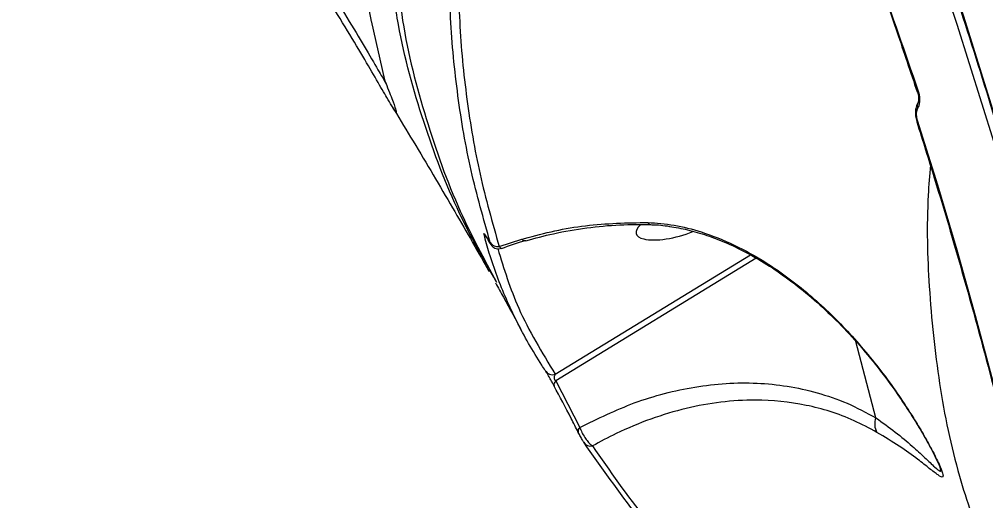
# Model space of a CAD drawing. Header units: millimetres. Extents: x -6523 to 7556, y -5559 to 6101.
# Drawn here: x -1828.2 to -1720.4, y 2585.1 to 2638.8 of the extents above; entities that cross this region are included whole.
import ezdxf

# ---------------------------------------------------------------- set-up
doc = ezdxf.new("R2010")
doc.units = ezdxf.units.MM
for name, color, linetype in [('DIKOM_ОБЪЕКТ', 7, 'Continuous'), ('DIKOM_РАЗМЕР_ЗОНА', 7, 'Continuous'), ('DIKOM_РАЗМЕР_ОБЪЕКТА', 7, 'Continuous')]:
    doc.layers.add(name, color=color, linetype=linetype)
doc.styles.add('style1', font='arial.ttf', dxfattribs={"width": 0.8})
doc.dimstyles.new('1-50', dxfattribs={"dimtxt": 300, "dimasz": 200, "dimexe": 100, "dimexo": 0, "dimgap": 100, "dimtad": 1, "dimtxsty": 'style1', "dimcen": 200, "dimclrd": 7, "dimclre": 7, "dimclrt": 7, "dimadec": 1, "dimazin": 2, "dimtfac": 1, "dimtmove": 0, "dimatfit": 2, "dimfxl": 0, "dimlwd": 25, "dimlwe": 18, "dimarcsym": 0})

# ---------------------------------------------------------------- blocks, each defined once
blk = doc.blocks.new('*D10')
at = {"layer": 'Defpoints', "color": 0, "transparency": 16777216}
for p in [(-1823.23, 4314.24), (3842.01, -3170.82), (6537.88, -3170.82)]:
    blk.add_point(p, dxfattribs=at)
at = {"layer": 'DIKOM_РАЗМЕР_ОБЪЕКТА', "color": 7, "lineweight": 18, "transparency": 16777216}
for p, q in [((-1823.23, 4314.24), (6637.88, 4314.24)), ((3842.01, -3170.82), (6637.88, -3170.82))]:
    blk.add_line(p, q, dxfattribs=at)
at = {"layer": 'DIKOM_РАЗМЕР_ОБЪЕКТА', "color": 7, "lineweight": 25, "transparency": 16777216}
blk.add_line((6537.88, 3914.24), (6537.88, -2770.82), dxfattribs=at)
at = {"layer": 'DIKOM_РАЗМЕР_ОБЪЕКТА', "color": 7, "transparency": 16777216}
for points in [[(6471.22, 3914.24), (6604.55, 3914.24), (6537.88, 4314.24)], [(6471.22, -2770.82), (6604.55, -2770.82), (6537.88, -3170.82)]]:
    blk.add_solid(points, dxfattribs=at)
at = {"layer": 'DIKOM_РАЗМЕР_ОБЪЕКТА', "color": 7, "transparency": 16777216, "insert": (6304.71, 207.11), "char_height": 300, "attachment_point": 5, "rotation": 90, "style": 'style1'}
blk.add_mtext('7500', dxfattribs=at)
blk = doc.blocks.new('*D13')
at = {"layer": 'Defpoints', "color": 0, "transparency": 16777216}
for p in [(-2358.18, 6101.03), (4341.71, -4605.15), (7455.88, -4605.15)]:
    blk.add_point(p, dxfattribs=at)
at = {"layer": 'DIKOM_РАЗМЕР_ЗОНА', "color": 7, "lineweight": 18, "transparency": 16777216}
for p, q in [((-2358.18, 6101.03), (7555.88, 6101.03)), ((4341.71, -4605.15), (7555.88, -4605.15))]:
    blk.add_line(p, q, dxfattribs=at)
at = {"layer": 'DIKOM_РАЗМЕР_ЗОНА', "color": 7, "lineweight": 25, "transparency": 16777216}
blk.add_line((7455.88, 5701.03), (7455.88, -4205.15), dxfattribs=at)
at = {"layer": 'DIKOM_РАЗМЕР_ЗОНА', "color": 7, "transparency": 16777216}
for points in [[(7389.22, 5701.03), (7522.55, 5701.03), (7455.88, 6101.03)], [(7389.22, -4205.15), (7522.55, -4205.15), (7455.88, -4605.15)]]:
    blk.add_solid(points, dxfattribs=at)
at = {"layer": 'DIKOM_РАЗМЕР_ЗОНА', "color": 7, "transparency": 16777216, "insert": (7222.71, 375.61), "char_height": 300, "attachment_point": 5, "rotation": 90, "style": 'style1'}
blk.add_mtext('10700', dxfattribs=at)

msp = doc.modelspace()

# ---------------------------------------------------------------- linework, layer by layer
at = {"layer": 'DIKOM_ОБЪЕКТ', "color": 7, "linetype": 'Continuous', "lineweight": 15}
for p, q in [((-1788.97, 2638.632), (-1787.467, 2632.036)), ((-1787.546, 2632.213), (-1787.546, 2632.213)), ((-1787.537, 2632.245), (-1787.514, 2632.188)), ((-1787.467, 2632.036), (-1787.463, 2632.024)), ((-1787.463, 2632.024), (-1787.425, 2631.919)), ((-1728.046, 2630.709), (-1728.042, 2630.696)), ((-1728.03, 2628.867), (-1728.038, 2628.854)), ((-1774.677, 2613.454), (-1772.159, 2614.269)), ((-1768.433, 2599.209), (-1746.677, 2612.524)), ((-1746.025, 2612.14), (-1768.38, 2598.459)), ((-1732.681, 2594.349), (-1734.912, 2602.875)), ((-1768.38, 2598.459), (-1765.691, 2593.282))]:
    msp.add_line(p, q, dxfattribs=at)
at = {"layer": 'DIKOM_ОБЪЕКТ', "color": 7, "linetype": 'Continuous', "lineweight": 15, "flags": 128}
for points in [[(-1765.977, 2738.075), (-1759.643, 2726.448), (-1753.573, 2714.595), (-1747.771, 2702.521), (-1742.24, 2690.237), (-1736.984, 2677.749), (-1732.006, 2665.065), (-1727.31, 2652.195), (-1722.898, 2639.146), (-1718.774, 2625.926), (-1714.94, 2612.546), (-1711.4, 2599.013), (-1708.154, 2585.336), (-1705.205, 2571.525), (-1702.556, 2557.588), (-1700.208, 2543.534), (-1698.162, 2529.373), (-1696.42, 2515.114), (-1694.983, 2500.766), (-1693.852, 2486.339), (-1693.027, 2471.842), (-1692.51, 2457.284)], [(-1693.322, 2456.912), (-1693.838, 2471.426), (-1694.66, 2485.879), (-1695.788, 2500.263), (-1697.221, 2514.568), (-1698.958, 2528.784), (-1700.997, 2542.903), (-1703.339, 2556.914), (-1705.98, 2570.809), (-1708.919, 2584.579), (-1712.155, 2598.215), (-1715.686, 2611.707), (-1719.508, 2625.047), (-1723.619, 2638.227), (-1728.017, 2651.237), (-1732.699, 2664.068), (-1737.662, 2676.714), (-1742.903, 2689.165), (-1748.417, 2701.412), (-1754.202, 2713.449), (-1760.254, 2725.267), (-1766.568, 2736.859)], [(-1787.467, 2632.036), (-1787.539, 2632.191), (-1787.546, 2632.213)], [(-1787.463, 2632.024), (-1787.536, 2632.182), (-1787.546, 2632.213)], [(-1728.076, 2627.559), (-1725.831, 2620.341), (-1723.675, 2613.074), (-1721.608, 2605.757), (-1719.63, 2598.395), (-1717.743, 2590.986), (-1715.946, 2583.534), (-1714.24, 2576.04), (-1712.625, 2568.505)]]:
    msp.add_lwpolyline(points, dxfattribs=at)
at = {"layer": 'DIKOM_ОБЪЕКТ', "color": 7, "linetype": 'Continuous', "lineweight": 15}
for centre, radius, start, end in [((-1727.817, 2630.755), 0.233, 140.05369, 191.44832), ((-1727.327, 2629.119), 0.759, 146.94631, 200.38767), ((-1727.319, 2629.132), 0.758, 146.833, 200.39944), ((-1727.92, 2627.417), 0.211, 137.63231, 192.41878), ((-1757.632, 2616.455), 0.571, 213.49992, 266.15412), ((-1775.551, 2615.203), 0.919, 207.09042, 234.36185), ((-1774.855, 2614.382), 0.945, 209.78956, 280.84343), ((-1771.793, 2614.61), 0.5, 223.00106, 280.70235), ((-1768.73, 2600.1), 0.938, 209.75529, 288.45815), ((-1768.078, 2598.064), 0.498, 127.42681, 199.56778), ((-1731.024, 2593.654), 1.797, 157.25307, 210.95594), ((-1765.405, 2592.891), 0.485, 126.08882, 199.01648), ((-1764.49, 2592.073), 0.879, 208.89988, 283.37852)]:
    msp.add_arc(centre, radius, start, end, dxfattribs=at)
for start_param, end_param in [(5.7128263, 6.8253968), (0.5422115, 1.9116065)]:
    msp.add_ellipse((-1754.957, 2616.112), major_axis=(-4.457, -1.226), ratio=0.3336051, start_param=start_param, end_param=end_param, dxfattribs=at)
for points, knots in [([(-1765.999, 2737.769), (-1764.973, 2735.927), (-1761.998, 2730.583), (-1757.239, 2721.589), (-1751.795, 2710.731), (-1746.577, 2699.69), (-1741.584, 2688.476), (-1736.819, 2677.093), (-1732.285, 2665.548), (-1727.984, 2653.848), (-1723.919, 2641.999), (-1720.093, 2630.007), (-1716.506, 2617.878), (-1713.161, 2605.62), (-1710.06, 2593.239), (-1707.204, 2580.742), (-1704.595, 2568.135), (-1702.235, 2555.425), (-1700.125, 2542.62), (-1698.266, 2529.726), (-1696.658, 2516.75), (-1695.304, 2503.7), (-1694.202, 2490.582), (-1693.357, 2477.403), (-1692.85, 2466.269), (-1692.661, 2459.524), (-1692.596, 2457.202)], [0, 0, 0, 0, 0.0228166, 0.0662017, 0.1095869, 0.1529712, 0.1963555, 0.2397394, 0.2831229, 0.3265066, 0.3698892, 0.4132717, 0.4566543, 0.5000367, 0.543419, 0.5868007, 0.6301821, 0.6735639, 0.7169461, 0.7603273, 0.8037086, 0.8470897, 0.8904714, 0.9338526, 0.9772336, 1, 1, 1, 1]), ([(-1740.106, 2664.286), (-1738.721, 2660.612), (-1735.35, 2651.671), (-1731.355, 2640.47), (-1728.831, 2632.935), (-1728.08, 2630.695)], [0, 0, 0, 0, 0.3289157, 0.8004227, 1, 1, 1, 1]), ([(-1740.025, 2664.498), (-1739.808, 2663.92), (-1738.72, 2661.032), (-1734.562, 2649.853), (-1730.877, 2639.219), (-1727.996, 2630.905)], [0, 0, 0, 0, 0.0517098, 0.2585515, 1, 1, 1, 1]), ([(-1786.656, 2629.151), (-1786.821, 2629.425), (-1787.2, 2630.054), (-1788.28, 2631.928), (-1789.82, 2634.565), (-1791.793, 2637.866), (-1794.161, 2641.722), (-1796.911, 2646.067), (-1799.988, 2650.798), (-1802.285, 2654.206), (-1803.435, 2655.912)], [0, 0, 0, 0, 0.0988272, 0.227476, 0.3562273, 0.4852118, 0.614068, 0.7423392, 0.8710603, 1, 1, 1, 1]), ([(-1803.022, 2656.634), (-1801.892, 2654.957), (-1799.638, 2651.613), (-1796.616, 2646.967), (-1793.914, 2642.7), (-1791.586, 2638.909), (-1789.658, 2635.686), (-1788.188, 2633.168), (-1787.556, 2632.078), (-1787.27, 2631.586)], [0, 0, 0, 0, 0.1470363, 0.2931898, 0.4393821, 0.5864202, 0.7323144, 0.8792837, 1, 1, 1, 1]), ([(-1789.069, 2652.145), (-1789.093, 2651.915), (-1789.212, 2650.766), (-1789.44, 2647.832), (-1789.432, 2643.578), (-1789.327, 2640.185), (-1788.981, 2638.68), (-1788.97, 2638.632)], [0, 0, 0, 0, 0.0469946, 0.2349825, 0.6112609, 0.9875395, 1, 1, 1, 1]), ([(-1775.675, 2613.913), (-1776.43, 2616.563), (-1777.941, 2621.863), (-1779.371, 2630.241), (-1780.234, 2638.899), (-1780.24, 2644.93), (-1780.242, 2647.945)], [0, 0, 0, 0, 0.2491213, 0.498243, 0.7491221, 1, 1, 1, 1]), ([(-1779.224, 2647.441), (-1779.223, 2644.45), (-1779.221, 2638.469), (-1778.371, 2629.84), (-1776.951, 2621.45), (-1775.435, 2616.119), (-1774.677, 2613.454)], [0, 0, 0, 0, 0.2491221, 0.498243, 0.7491221, 1, 1, 1, 1]), ([(-1775.021, 2609.561), (-1776.436, 2612.054), (-1779.645, 2617.71), (-1783.219, 2627.31), (-1785.767, 2636.306), (-1786.508, 2642.094), (-1786.759, 2644.055)], [0, 0, 0, 0, 0.2387748, 0.5417658, 0.8447569, 1, 1, 1, 1]), ([(-1786.123, 2644.144), (-1785.923, 2642.302), (-1785.305, 2636.606), (-1782.949, 2627.664), (-1779.524, 2617.883), (-1776.383, 2612.074), (-1774.972, 2609.465)], [0, 0, 0, 0, 0.1450519, 0.4484246, 0.7522826, 1, 1, 1, 1]), ([(-1787.545, 2632.213), (-1787.539, 2632.191), (-1787.521, 2632.131), (-1787.493, 2632.068), (-1787.475, 2632.028)], [0, 0, 0, 0, 0.3641004, 1, 1, 1, 1]), ([(-1787.425, 2631.919), (-1787.472, 2632.005), (-1787.53, 2632.112), (-1787.529, 2632.232), (-1787.529, 2632.256)], [0, 0, 0, 0, 0.79978507, 1, 1, 1, 1]), ([(-1787.425, 2631.919), (-1787.146, 2631.214), (-1786.589, 2629.806), (-1786.169, 2628.668), (-1786.124, 2628.342), (-1786.286, 2628.527), (-1786.597, 2629.052), (-1786.656, 2629.151)], [0, 0, 0, 0, 0.23661, 0.4730202, 0.7085899, 0.9446808, 1, 1, 1, 1]), ([(-1727.996, 2630.905), (-1727.95, 2630.746), (-1727.859, 2630.429), (-1727.809, 2629.903), (-1727.832, 2629.42), (-1727.916, 2629.067), (-1727.998, 2628.923), (-1728.03, 2628.867)], [0, 0, 0, 0, 0.2182672, 0.436733, 0.6530258, 0.8657864, 1, 1, 1, 1]), ([(-1728.044, 2630.694), (-1728.037, 2630.677), (-1728.005, 2630.592), (-1727.956, 2630.375), (-1727.919, 2630.088), (-1727.917, 2629.824), (-1727.937, 2629.641), (-1727.965, 2629.533), (-1727.969, 2629.523), (-1727.971, 2629.518)], [0, 0, 0, 0, 0.0473205, 0.2282295, 0.4298037, 0.6097255, 0.7621276, 0.889706, 1, 1, 1, 1]), ([(-1786.672, 2629.142), (-1785.961, 2627.98), (-1783.709, 2624.3), (-1780.212, 2618.36), (-1777.338, 2613.382), (-1775.93, 2610.886), (-1775.804, 2610.663)], [0, 0, 0, 0, 0.1851372, 0.5864613, 0.9630476, 1, 1, 1, 1]), ([(-1727.956, 2629.527), (-1728.013, 2629.436), (-1728.166, 2629.194), (-1728.278, 2628.683), (-1728.294, 2628.017), (-1728.173, 2627.577), (-1728.119, 2627.378)], [0, 0, 0, 0, 0.1522902, 0.4050366, 0.7314788, 1, 1, 1, 1]), ([(-1728.038, 2628.854), (-1728.044, 2628.846), (-1728.084, 2628.785), (-1728.144, 2628.628), (-1728.179, 2628.379), (-1728.18, 2628.104), (-1728.151, 2627.831), (-1728.099, 2627.643), (-1728.076, 2627.559)], [0, 0, 0, 0, 0.033998, 0.2522131, 0.4704419, 0.5978568, 0.8192299, 1, 1, 1, 1]), ([(-1728.126, 2627.371), (-1727.472, 2625.293), (-1725.576, 2619.262), (-1722.62, 2609.174), (-1719.339, 2597.072), (-1716.307, 2584.844), (-1714.133, 2575.252), (-1712.975, 2569.736), (-1712.686, 2568.361)], [0, 0, 0, 0, 0.1082666, 0.3141003, 0.5199422, 0.725779, 0.9316169, 1, 1, 1, 1]), ([(-1726.612, 2622.517), (-1726.701, 2621.404), (-1727.071, 2616.764), (-1726.835, 2608.589), (-1725.751, 2598.092), (-1723.732, 2588.312), (-1721.614, 2582.408), (-1720.656, 2579.736)], [0, 0, 0, 0, 0.0711144, 0.2962386, 0.545109, 0.7941716, 1, 1, 1, 1]), ([(-1772.159, 2614.269), (-1772.061, 2614.297), (-1769.714, 2614.976), (-1765.011, 2616.009), (-1760.424, 2616.096), (-1758.108, 2616.14)], [0, 0, 0, 0, 0.0210928, 0.5057091, 1, 1, 1, 1]), ([(-1771.694, 2614.098), (-1770.677, 2614.376), (-1768.428, 2614.99), (-1764.929, 2615.572), (-1761.26, 2615.933), (-1758.855, 2615.904), (-1757.67, 2615.89)], [0, 0, 0, 0, 0.2185331, 0.4830379, 0.7452559, 1, 1, 1, 1]), ([(-1758.108, 2616.14), (-1757.135, 2616.066), (-1755.187, 2615.918), (-1751.906, 2615.076), (-1748.443, 2613.688), (-1744.351, 2611.411), (-1740.06, 2608.209), (-1735.703, 2604.008), (-1731.804, 2599.326), (-1729.116, 2595.392), (-1727.409, 2592.545), (-1726.416, 2590.756), (-1725.626, 2589.18), (-1725.187, 2588.096), (-1725.174, 2587.63), (-1725.695, 2587.906), (-1726.677, 2588.676), (-1728.115, 2589.81), (-1730.009, 2591.176), (-1731.713, 2592.212), (-1732.565, 2592.73)], [0, 0, 0, 0, 0.0478393, 0.0957327, 0.1551288, 0.214621, 0.3020687, 0.3896668, 0.4817507, 0.5736896, 0.6070729, 0.6403874, 0.6772308, 0.7075572, 0.7379246, 0.7828327, 0.8291224, 0.8755393, 0.9377634, 1, 1, 1, 1]), ([(-1757.668, 2615.882), (-1757.652, 2615.883), (-1757.031, 2615.896), (-1755.685, 2615.722), (-1753.646, 2615.344), (-1751.483, 2614.708), (-1749.217, 2613.831), (-1746.875, 2612.684), (-1744.453, 2611.253), (-1741.985, 2609.527), (-1739.506, 2607.507), (-1737.067, 2605.223), (-1734.684, 2602.684), (-1732.379, 2599.905), (-1730.431, 2597.253), (-1728.897, 2594.936), (-1727.843, 2593.236), (-1727.305, 2592.29), (-1727.085, 2591.903)], [0, 0, 0, 0, 0.0013606, 0.0539033, 0.1070281, 0.1633797, 0.222957, 0.2859751, 0.3528456, 0.4261001, 0.5026217, 0.5829229, 0.6671749, 0.7552247, 0.8470984, 0.9101612, 0.963174, 1, 1, 1, 1]), ([(-1776.369, 2614.785), (-1776.378, 2614.834), (-1776.395, 2614.933), (-1776.308, 2614.85), (-1776.158, 2614.62), (-1776.015, 2614.356), (-1775.951, 2614.236)], [0, 0, 0, 0, 0.2591549, 0.5177343, 0.7812206, 1, 1, 1, 1]), ([(-1769.545, 2599.634), (-1769.675, 2599.832), (-1770.324, 2600.825), (-1771.905, 2603.441), (-1773.974, 2607.574), (-1775.506, 2611.659), (-1776.179, 2614.096), (-1776.369, 2614.785)], [0, 0, 0, 0, 0.04137086, 0.20686904, 0.53815021, 0.86943193, 1, 1, 1, 1]), ([(-1776.193, 2614.649), (-1776.194, 2614.65), (-1776.198, 2614.654), (-1776.167, 2614.611), (-1776.093, 2614.489), (-1775.99, 2614.307), (-1775.904, 2614.137), (-1775.878, 2614.086)], [0, 0, 0, 0, 0.0415641, 0.2150438, 0.4746008, 0.8438724, 1, 1, 1, 1]), ([(-1775.951, 2614.236), (-1775.932, 2614.202), (-1775.859, 2614.064), (-1775.752, 2613.88), (-1775.669, 2613.768), (-1775.636, 2613.767), (-1775.662, 2613.864), (-1775.675, 2613.913)], [0, 0, 0, 0, 0.0798418, 0.3181299, 0.5555919, 0.7774167, 1, 1, 1, 1]), ([(-1775.934, 2614.2), (-1775.884, 2614.107), (-1775.759, 2613.874), (-1775.647, 2613.692), (-1775.476, 2613.488), (-1775.284, 2613.335), (-1775.024, 2613.22), (-1774.718, 2613.175), (-1774.519, 2613.236), (-1774.428, 2613.264)], [0, 0, 0, 0, 0.1610832, 0.4027941, 0.5055851, 0.6093806, 0.732732, 0.8775673, 1, 1, 1, 1]), ([(-1774.42, 2613.239), (-1773.524, 2613.558), (-1772.625, 2613.878), (-1771.714, 2614.136), (-1771.711, 2614.137)], [0, 0, 0, 0, 0.9966176, 1, 1, 1, 1]), ([(-1774.846, 2613.216), (-1774.153, 2610.98), (-1772.649, 2606.132), (-1769.909, 2601.633), (-1768.433, 2599.209)], [0, 0, 0, 0, 0.4612656, 1, 1, 1, 1]), ([(-1774.677, 2613.454), (-1774.605, 2613.368), (-1774.497, 2613.237), (-1774.45, 2613.27), (-1774.434, 2613.281)], [0, 0, 0, 0, 0.6570268, 1, 1, 1, 1]), ([(-1775.095, 2609.399), (-1774.795, 2608.866), (-1773.803, 2607.103), (-1772.825, 2605.252), (-1772.142, 2603.961)], [0, 0, 0, 0, 0.3022688, 1, 1, 1, 1]), ([(-1768.547, 2597.897), (-1768.607, 2598.01), (-1768.727, 2598.234), (-1768.933, 2598.605), (-1769.133, 2598.954), (-1769.318, 2599.269), (-1769.458, 2599.499), (-1769.52, 2599.595), (-1769.545, 2599.634)], [0, 0, 0, 0, 0.1643485, 0.3291863, 0.4897391, 0.6616227, 0.8613596, 1, 1, 1, 1]), ([(-1768.433, 2599.209), (-1768.454, 2599.179), (-1768.502, 2599.108), (-1768.55, 2598.98), (-1768.567, 2598.845), (-1768.556, 2598.744), (-1768.538, 2598.675), (-1768.512, 2598.612), (-1768.474, 2598.55), (-1768.429, 2598.498), (-1768.397, 2598.472), (-1768.38, 2598.459)], [0, 0, 0, 0, 0.1852035, 0.4305948, 0.6102293, 0.6934852, 0.7464799, 0.8082877, 0.8667256, 0.9298689, 1, 1, 1, 1]), ([(-1765.863, 2592.733), (-1766.128, 2593.252), (-1767.013, 2594.984), (-1767.915, 2596.697), (-1768.547, 2597.897)], [0, 0, 0, 0, 0.2996397, 1, 1, 1, 1]), ([(-1765.691, 2593.282), (-1763.676, 2594.262), (-1759.471, 2596.306), (-1753.969, 2597.705), (-1749.39, 2598.241), (-1745.946, 2598.275), (-1742.55, 2597.938), (-1739.194, 2597.2), (-1735.875, 2596.066), (-1733.745, 2594.921), (-1732.681, 2594.349)], [0, 0, 0, 0, 0.1847819, 0.3856898, 0.4882333, 0.5907692, 0.6915528, 0.7923247, 0.8961716, 1, 1, 1, 1]), ([(-1732.565, 2592.73), (-1733.412, 2593.185), (-1735.958, 2594.551), (-1740.488, 2595.934), (-1745.495, 2596.442), (-1749.973, 2596.168), (-1753.872, 2595.461), (-1757.776, 2594.283), (-1761.265, 2592.841), (-1763.409, 2591.689), (-1764.286, 2591.218)], [0, 0, 0, 0, 0.0856168, 0.2572067, 0.4325683, 0.5515715, 0.6705888, 0.7929695, 0.9153588, 1, 1, 1, 1]), ([(-1732.681, 2594.349), (-1731.945, 2593.821), (-1730.466, 2592.761), (-1728.676, 2591.254), (-1727.202, 2589.901), (-1726.094, 2588.809), (-1725.53, 2588.353), (-1725.389, 2588.415), (-1725.502, 2588.717), (-1725.519, 2588.764)], [0, 0, 0, 0, 0.19565094, 0.39312631, 0.56424708, 0.73794553, 0.89271826, 0.98357364, 1, 1, 1, 1]), ([(-1765.691, 2593.282), (-1765.616, 2593.095), (-1765.467, 2592.72), (-1765.146, 2592.157), (-1764.793, 2591.673), (-1764.498, 2591.37), (-1764.338, 2591.255), (-1764.286, 2591.218)], [0, 0, 0, 0, 0.22215987, 0.44442064, 0.66509133, 0.89223082, 1, 1, 1, 1]), ([(-1765.259, 2591.648), (-1765.264, 2591.655), (-1765.296, 2591.706), (-1765.367, 2591.822), (-1765.486, 2592.027), (-1765.614, 2592.258), (-1765.747, 2592.506), (-1765.825, 2592.657), (-1765.863, 2592.733)], [0, 0, 0, 0, 0.0354369, 0.2573282, 0.4482847, 0.6281818, 0.8143652, 1, 1, 1, 1]), ([(-1747.146, 2571.297), (-1748.835, 2572.732), (-1753.253, 2576.487), (-1759.375, 2583.238), (-1763.298, 2588.845), (-1765.259, 2591.648)], [0, 0, 0, 0, 0.2363326, 0.6181674, 1, 1, 1, 1]), ([(-1764.286, 2591.218), (-1762.36, 2588.443), (-1758.508, 2582.892), (-1751.45, 2575.299), (-1743.536, 2568.218), (-1737.427, 2564.04), (-1734.373, 2561.951)], [0, 0, 0, 0, 0.2486149, 0.4972311, 0.748615, 1, 1, 1, 1]), ([(-1727.085, 2591.903), (-1727.028, 2591.804), (-1726.715, 2591.262), (-1726.309, 2590.486), (-1725.863, 2589.592), (-1725.624, 2589.06), (-1725.523, 2588.771), (-1725.521, 2588.765), (-1725.52, 2588.763)], [0, 0, 0, 0, 0.0679303, 0.3709113, 0.5852202, 0.7806064, 0.9493167, 1, 1, 1, 1])]:
    msp.add_open_spline(points, degree=3, knots=knots, dxfattribs=at)

# ---------------------------------------------------------------- dimensions: what is measured, and where the dimension line sits
at = {"layer": 'DIKOM_РАЗМЕР_ЗОНА'}
dim = msp.add_linear_dim(base=(7455.882, -4605.145), p1=(-2358.182, 6101.03), p2=(4341.706, -4605.145), angle=90, text='10700', dimstyle='1-50', override={"dimasz": 400, "dimgap": 80}, dxfattribs=at)
dim.commit()
dim.dimension.update_dxf_attribs({"geometry": '*D13', "text_midpoint": (7455.882, 375.606), "dimtype": 160})
at = {"layer": 'DIKOM_РАЗМЕР_ОБЪЕКТА'}
dim = msp.add_linear_dim(base=(6537.882, -3170.823), p1=(-1823.231, 4314.242), p2=(3842.008, -3170.823), angle=90, text='7500', dimstyle='1-50', override={"dimasz": 400, "dimgap": 80}, dxfattribs=at)
dim.commit()
dim.dimension.update_dxf_attribs({"geometry": '*D10', "text_midpoint": (6537.882, 207.106), "dimtype": 160})

doc.saveas('drawing.dxf')
